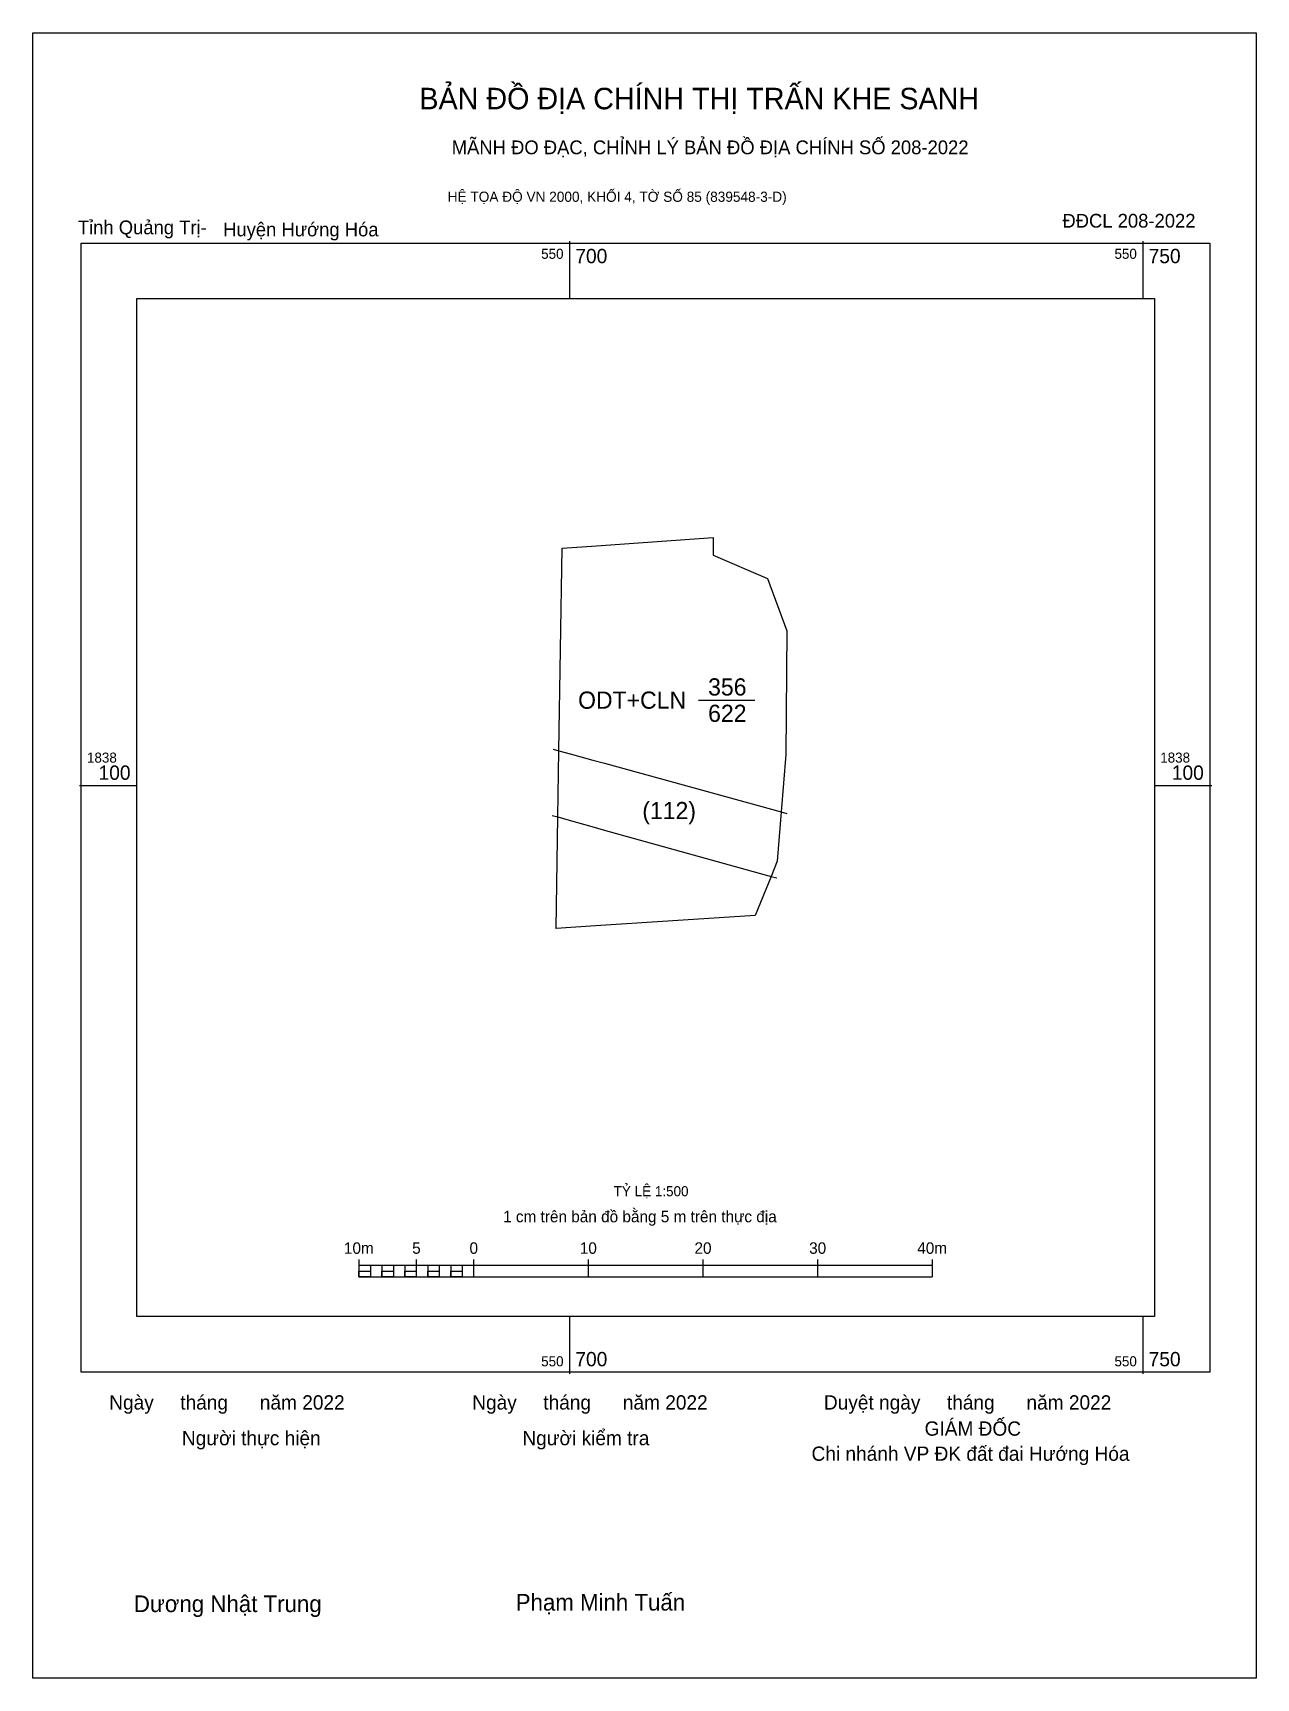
# Model space of a CAD drawing. Extents: x 550653 to 550760, y 1838022 to 1838166.
import ezdxf

# ---------------------------------------------------------------- set-up
doc = ezdxf.new("R2010")
doc.units = 0
for name, color, linetype in [('Level 10', 7, 'Continuous'), ('Level 13', 7, 'Continuous'), ('Level 15', 7, 'Continuous'), ('Level 27', 7, 'Continuous'), ('Level 41', 7, 'Continuous'), ('Level 6', 7, 'Continuous'), ('Level 62', 7, 'Continuous'), ('Level 63', 7, 'Continuous'), ('Level 9', 7, 'Continuous')]:
    doc.layers.add(name, color=color, linetype=linetype)

msp = doc.modelspace()

# ---------------------------------------------------------------- linework, layer by layer
at = {"layer": 'Level 10'}
msp.add_line((550711.24, 1838107.45), (550716.16, 1838107.45), dxfattribs=at)
msp.add_lwpolyline([(550701.81, 1838087.75), (550698.82, 1838087.55), (550698.97, 1838097.26), (550699.07, 1838103.03), (550699.35, 1838120.7), (550702.34, 1838120.91), (550712.51, 1838121.62), (550712.52, 1838120.08), (550717.25, 1838118.05), (550718.94, 1838113.48), (550718.85, 1838102.71), (550718.45, 1838097.7), (550718.1, 1838093.4), (550717.57, 1838092.08), (550716.19, 1838088.67)], close=True, dxfattribs=at)
at = {"layer": 'Level 15'}
msp.add_lwpolyline([(550653.19, 1838165.63), (550759.87, 1838165.63), (550759.87, 1838022.17), (550653.19, 1838022.17)], close=True, dxfattribs=at)
at = {"layer": 'Level 27'}
for p, q in [((550699.35, 1838120.7), (550699.35, 1838120.7)), ((550698.82, 1838087.55), (550698.81, 1838087.55))]:
    msp.add_line(p, q, dxfattribs=at)
at = {"layer": 'Level 41'}
for points in [[(550698.56, 1838103.17), (550699.07, 1838103.03), (550700.06, 1838102.76), (550702.04, 1838102.21), (550703.04, 1838101.94), (550718.45, 1838097.7), (550718.94, 1838097.56)], [(550698.47, 1838097.4), (550698.97, 1838097.26), (550699.97, 1838096.98), (550701.95, 1838096.43), (550702.94, 1838096.15), (550717.57, 1838092.08), (550718.06, 1838091.94)]]:
    msp.add_lwpolyline(points, dxfattribs=at)
at = {"layer": 'Level 62'}
msp.add_lwpolyline([(550662.25, 1838142.46), (550751.01, 1838142.46), (550751.01, 1838053.7), (550662.25, 1838053.7)], close=True, dxfattribs=at)
at = {"layer": 'Level 63'}
for p, q in [((550700, 1838147.46), (550700, 1838142.46)), ((550750, 1838147.46), (550750, 1838142.46)), ((550657.25, 1838100), (550662.25, 1838100)), ((550751.01, 1838100), (550756.01, 1838100)), ((550681.63, 1838058.67), (550681.63, 1838057.17)), ((550681.63, 1838058.17), (550731.63, 1838058.17)), ((550682.63, 1838058.17), (550682.63, 1838057.17)), ((550683.63, 1838058.17), (550683.63, 1838057.17)), ((550684.63, 1838058.17), (550684.63, 1838057.17)), ((550685.63, 1838058.17), (550685.63, 1838057.17)), ((550686.63, 1838058.67), (550686.63, 1838057.17)), ((550686.63, 1838058.17), (550686.63, 1838057.17)), ((550687.63, 1838058.17), (550687.63, 1838057.17)), ((550688.63, 1838058.17), (550688.63, 1838057.17)), ((550689.63, 1838058.17), (550689.63, 1838057.17)), ((550690.63, 1838058.17), (550690.63, 1838057.17)), ((550691.63, 1838058.67), (550691.63, 1838057.17)), ((550691.63, 1838058.17), (550691.63, 1838057.17)), ((550701.63, 1838058.67), (550701.63, 1838057.17)), ((550711.63, 1838058.67), (550711.63, 1838057.17)), ((550721.63, 1838058.67), (550721.63, 1838057.17)), ((550731.63, 1838058.67), (550731.63, 1838057.17)), ((550681.63, 1838057.17), (550731.63, 1838057.17)), ((550700, 1838053.7), (550700, 1838048.7)), ((550750, 1838053.7), (550750, 1838048.7))]:
    msp.add_line(p, q, dxfattribs=at)
for points in [[(550657.41, 1838147.3), (550755.85, 1838147.3), (550755.85, 1838048.86), (550657.41, 1838048.86)], [(550681.63, 1838057.67), (550682.63, 1838057.67), (550682.63, 1838057.17), (550681.63, 1838057.17)], [(550681.63, 1838057.67), (550682.63, 1838057.67), (550682.63, 1838057.17), (550681.63, 1838057.17)], [(550683.63, 1838057.67), (550684.63, 1838057.67), (550684.63, 1838057.17), (550683.63, 1838057.17)], [(550685.63, 1838057.67), (550686.63, 1838057.67), (550686.63, 1838057.17), (550685.63, 1838057.17)], [(550687.63, 1838057.67), (550688.63, 1838057.67), (550688.63, 1838057.17), (550687.63, 1838057.17)], [(550689.63, 1838057.67), (550690.63, 1838057.67), (550690.63, 1838057.17), (550689.63, 1838057.17)]]:
    msp.add_lwpolyline(points, close=True, dxfattribs=at)

# ---------------------------------------------------------------- texts
at = {"layer": 'Level 13'}
for s, p in [('356', (550712.08, 1838107.85)), ('ODT+CLN', (550700.74, 1838106.7)), ('622', (550712.08, 1838105.55))]:
    msp.add_text(s, height=1.5, dxfattribs=at).set_placement(p)
at = {"layer": 'Level 6'}
msp.add_text('TỶ LỆ 1:500', height=0.879, dxfattribs=at).set_placement((550703.84, 1838064.19))
at = {"layer": 'Level 63'}
for s, height, p in [('BẢN ĐỒ ĐỊA CHÍNH THỊ TRẤN KHE SANH', 1.8718, (550686.9, 1838158.97)), ('MÃNH ĐO ĐẠC, CHỈNH LÝ BẢN ĐỒ ĐỊA CHÍNH SỐ 208-2022', 1.2011, (550689.72, 1838155.05)), ('HỆ TỌA ĐỘ VN 2000, KHỐI 4, TỜ SỐ 85 (839548-3-D)', 0.8891, (550689.37, 1838150.9)), ('550', 0.875, (550697.52, 1838145.93)), ('700', 1.25, (550700.5, 1838145.55)), ('550', 0.875, (550747.52, 1838145.93)), ('750', 1.25, (550750.5, 1838145.55)), ('1838', 0.875, (550657.91, 1838102)), ('1838', 0.875, (550751.51, 1838102)), ('100', 1.25, (550658.92, 1838100.5)), ('100', 1.25, (550752.52, 1838100.5)), ('1 cm trên bản đồ bằng 5 m trên thực địa', 1, (550694.2, 1838061.92)), ('10m', 1, (550680.32, 1838059.17)), ('5', 1, (550686.27, 1838059.17)), ('0', 1, (550691.27, 1838059.17)), ('10', 1, (550700.89, 1838059.17)), ('20', 1, (550710.89, 1838059.17)), ('30', 1, (550720.89, 1838059.17)), ('40m', 1, (550730.32, 1838059.17)), ('700', 1.25, (550700.5, 1838049.36)), ('750', 1.25, (550750.5, 1838049.36)), ('550', 0.875, (550697.52, 1838049.36)), ('550', 0.875, (550747.52, 1838049.36)), ('Ngày     tháng      năm 2022', 1.2442, (550659.85, 1838045.59)), ('Ngày     tháng      năm 2022', 1.2442, (550691.51, 1838045.59)), ('Duyệt ngày     tháng      năm 2022', 1.2442, (550722.18, 1838045.59)), ('GIÁM ĐỐC', 1.244, (550730.96, 1838043.31)), ('Người thực hiện', 1.2442, (550666.19, 1838042.48)), ('Người kiểm tra', 1.2442, (550695.88, 1838042.48)), ('Chi nhánh VP ĐK đất đai Hướng Hóa', 1.2442, (550721.1, 1838041.12)), ('Dương Nhật Trung', 1.4512, (550662, 1838027.93)), ('Phạm Minh Tuấn', 1.4512, (550695.3, 1838028.06))]:
    msp.add_text(s, height=height, dxfattribs=at).set_placement(p)
at = {"layer": 'Level 9'}
for s, height, p in [('Tỉnh Quảng Trị-', 1.2011, (550657.11, 1838148.07)), ('ĐĐCL 208-2022', 1.2011, (550742.98, 1838148.65)), ('Huyện Hướng Hóa', 1.2011, (550669.78, 1838147.89)), ('(112)', 1.5, (550706.34, 1838097.07))]:
    msp.add_text(s, height=height, dxfattribs=at).set_placement(p)

doc.saveas('drawing.dxf')
